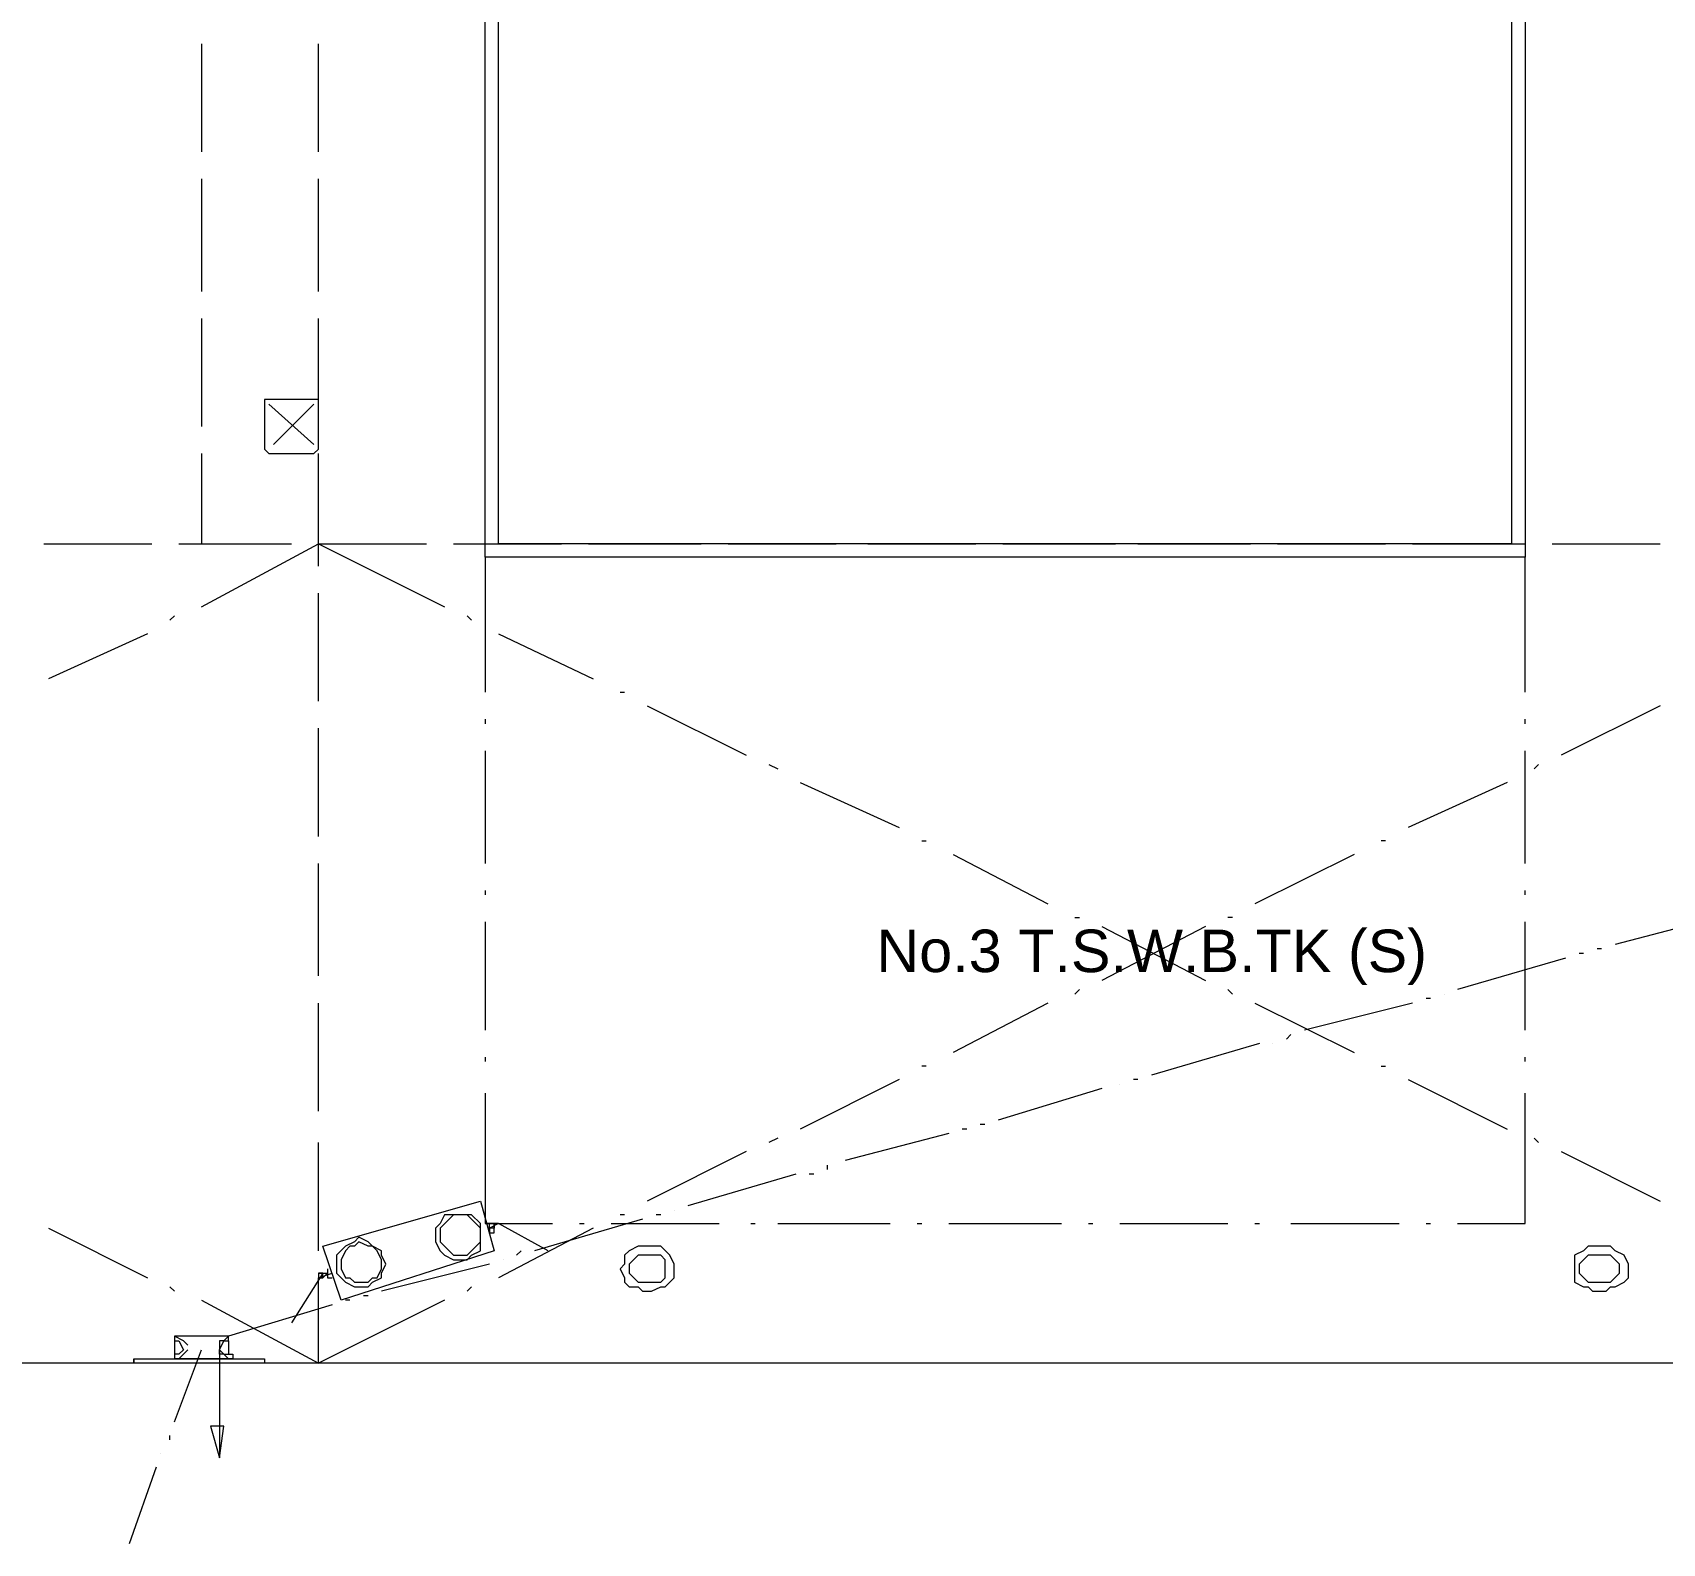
# Model space of a CAD drawing. Header units: millimetres. Extents: x -1005 to 291095, y -4225 to 50669.
# Drawn here: x 191536 to 216469, y -2021 to 21087 of the extents above; entities that cross this region are included whole.
import ezdxf

# ---------------------------------------------------------------- set-up
doc = ezdxf.new("R2010")
doc.units = ezdxf.units.MM
doc.layers.add('PDF_Geomertry', color=7, linetype='Continuous')
doc.styles.get("Standard").update_dxf_attribs({"font": 'arial.ttf'})

msp = doc.modelspace()

# ---------------------------------------------------------------- linework, layer by layer
at = {"layer": 'PDF_Geomertry', "lineweight": 5}
for points in [[(214368, 33450), (214368, 13063), (198458, 13063), (198458, 33450)], [(194119, 20915), (194119, 19262)], [(195909, 19262), (195909, 20915)], [(194119, 18849), (194119, 17127)], [(195909, 17127), (195909, 18849)], [(194119, 16713), (194119, 15060)], [(195909, 15060), (195909, 16713)], [(195840, 14785), (195152, 15405)], [(195221, 14785), (195840, 15405)], [(194119, 14647), (194119, 13270)], [(195909, 12925), (195909, 14647)], [(191708, 13270), (193361, 13270)], [(193774, 13270), (195496, 13270)], [(194119, 12305), (195909, 13270), (197562, 13270)], [(195909, 13270), (197838, 12305)], [(197976, 13270), (199629, 13270)], [(200042, 13270), (201764, 13270)], [(202177, 13270), (203830, 13270)], [(204312, 13270), (205965, 13270)], [(206378, 13270), (208100, 13270)], [(208445, 13270), (210166, 13270)], [(210580, 13270), (212233, 13270)], [(212646, 13270), (214368, 13270)], [(214781, 13270), (216434, 13270)], [(198458, 13063), (198458, 10997)], [(214368, 10997), (214368, 13063)], [(195909, 10859), (195909, 12512)], [(193705, 12168), (193636, 12099)], [(198182, 12168), (198251, 12099)], [(193292, 11892), (191777, 11203)], [(198664, 11892), (200111, 11203)], [(200524, 10997), (200593, 10997)], [(200937, 10790), (202452, 10033)], [(216434, 10790), (214919, 10033)], [(198458, 10584), (198458, 10515)], [(214368, 10515), (214368, 10584)], [(195909, 8793), (195909, 10446)], [(198458, 10101), (198458, 8380)], [(214368, 8380), (214368, 10101)], [(202797, 9895), (202935, 9826)], [(214574, 9895), (214506, 9826)], [(203279, 9619), (204794, 8931)], [(214092, 9619), (212577, 8931)], [(205139, 8724), (205207, 8724)], [(205621, 8517), (207067, 7760)], [(211751, 8517), (210235, 7760)], [(212233, 8724), (212164, 8724)], [(195909, 6658), (195909, 8380)], [(198458, 7966), (198458, 7897)], [(214368, 7897), (214368, 7966)], [(198458, 7484), (198458, 5831)], [(207480, 7553), (207549, 7553)], [(209891, 7553), (209822, 7553)], [(214368, 5831), (214368, 7484)], [(217329, 7553), (215745, 7140)], [(209478, 7415), (207894, 6589)], [(207894, 7415), (209478, 6589)], [(215263, 7002), (215194, 7002)], [(215539, 7071), (215470, 7071)], [(214988, 6933), (213335, 6451)], [(195909, 4591), (195909, 6244)], [(207067, 6244), (205621, 5487)], [(207549, 6451), (207480, 6382)], [(209822, 6451), (209891, 6382)], [(210235, 6244), (211751, 5487)], [(212646, 6244), (210993, 5831)], [(212921, 6313), (212853, 6313)], [(213128, 6382), (213128, 6382)], [(210786, 5762), (210717, 5693)], [(210304, 5625), (208651, 5142)], [(210511, 5625), (210511, 5625)], [(198458, 5418), (198458, 5349)], [(205207, 5280), (205139, 5280)], [(212164, 5280), (212233, 5280)], [(214368, 5349), (214368, 5418)], [(204794, 5074), (203279, 4316)], [(208169, 5005), (208169, 5005)], [(208445, 5074), (208376, 5074)], [(212577, 5074), (214092, 4316)], [(198458, 4867), (198458, 2870)], [(207894, 4936), (206309, 4454)], [(213335, 2870), (214368, 2870), (214368, 4867)], [(205552, 4247), (203968, 3834)], [(205827, 4316), (205758, 4316)], [(206103, 4385), (206034, 4385)], [(195909, 2456), (195909, 4109)], [(202935, 4178), (202797, 4109)], [(214506, 4178), (214574, 4109)], [(202452, 3972), (200937, 3214)], [(203692, 3765), (203692, 3696)], [(214919, 3972), (216434, 3214)], [(203210, 3627), (201557, 3145)], [(203486, 3627), (203417, 3627)], [(200593, 3007), (200524, 3007)], [(201144, 3007), (201075, 3007)], [(201350, 3076), (201350, 3076)], [(191777, 2801), (193292, 2043)], [(198527, 2870), (198595, 2870), (198595, 2801), (198527, 2801), (198527, 2732), (198595, 2732), (198595, 2870), (198458, 2870), (199491, 2870)], [(198664, 2870), (198595, 2870), (198595, 2801), (198527, 2801), (198527, 2870), (198595, 2870), (198595, 2870)], [(199422, 2456), (198664, 2870), (198527, 2801)], [(198595, 2870), (198664, 2870), (198664, 2870)], [(200111, 2801), (198664, 2043)], [(200868, 2938), (199215, 2456)], [(199904, 2870), (199973, 2870)], [(200386, 2870), (202039, 2870)], [(202521, 2870), (202590, 2870)], [(202935, 2870), (204656, 2870)], [(205070, 2870), (205139, 2870)], [(205552, 2870), (207274, 2870)], [(207687, 2870), (207756, 2870)], [(208169, 2870), (209822, 2870)], [(210235, 2870), (210304, 2870)], [(210786, 2870), (212439, 2870)], [(212853, 2870), (212921, 2870)], [(198527, 2250), (196874, 1836)], [(198733, 2319), (198733, 2319)], [(199009, 2456), (198940, 2387)], [(194119, 1699), (195909, 734), (195909, 2043), (196116, 2112)], [(195978, 2112), (195496, 1354)], [(195909, 2112), (196047, 2112), (196047, 2112)], [(195978, 2043), (196047, 2112), (196047, 2112)], [(196047, 2181), (196047, 2181), (196047, 2112), (196047, 2043), (196116, 2043), (196116, 2043)], [(196047, 2181), (196047, 2181), (196047, 2043), (196116, 2043), (196116, 2043)], [(193636, 1905), (193705, 1836)], [(196667, 1768), (196598, 1768)], [(198251, 1905), (198182, 1836)], [(196116, 1630), (194532, 1148), (193705, 1148), (193705, 1079), (193774, 1079), (193843, 941), (193774, 872), (193705, 872), (193705, 803)], [(197838, 1699), (195909, 734)], [(196391, 1699), (196323, 1699)], [(193912, 1010), (193843, 1079), (193705, 1148)], [(193705, 1079), (193705, 872)], [(194532, 1079), (194532, 1148), (194463, 1079), (194394, 1079), (194394, 1010), (194394, -712)], [(194394, 941), (194463, 1079), (194532, 1079), (194532, 872), (194601, 872), (194601, 803), (194532, 803), (194463, 872), (194394, 872), (194394, 941), (194463, 872), (194532, 872)], [(243020, 872), (239232, 872), (238543, 803), (233859, 803), (232964, 734), (144666, 734), (90599, 734)], [(193085, 803), (193085, 734)], [(193705, -161), (194119, 941)], [(194532, 803), (193705, 803), (193774, 803), (193843, 872), (193912, 941)], [(194394, 803), (194394, 734)], [(195083, 803), (195083, 734)], [(193636, -436), (193636, -368)], [(193499, -643), (193499, -643)], [(193017, -2021), (193430, -850)]]:
    msp.add_lwpolyline(points, dxfattribs=at)
for points in [[(198664, 13270), (198664, 33243), (214161, 33243), (214161, 13270)], [(195772, 15474), (195221, 15474), (195152, 15474), (195083, 15474), (195083, 15405), (195083, 14785), (195083, 14716), (195152, 14647), (195221, 14647), (195772, 14647), (195840, 14647), (195909, 14716), (195909, 14785), (195909, 15405), (195909, 15474), (195840, 15474)], [(198389, 3214), (198595, 2456), (196254, 1699), (195978, 2525), (198389, 3214)], [(198389, 2663), (198389, 2870), (198251, 3007), (197838, 3007), (197769, 2870), (197700, 2801), (197700, 2594), (197769, 2456), (197838, 2387), (197976, 2319), (198182, 2319), (198251, 2387), (198389, 2456), (198389, 2663)], [(198389, 2663), (198389, 2801), (198182, 3007), (197976, 3007), (197769, 2801), (197769, 2594), (197976, 2387), (198182, 2387), (198389, 2594), (198389, 2663)], [(198595, 2870), (198595, 2801), (198595, 2870)], [(196942, 2250), (196874, 2387), (196874, 2456), (196736, 2525), (196667, 2594), (196529, 2663), (196460, 2594), (196323, 2525), (196185, 2387), (196185, 2112), (196323, 1974), (196460, 1905), (196667, 1905), (196736, 1974), (196874, 2043), (196874, 2112), (196942, 2250)], [(196874, 2250), (196874, 2319), (196805, 2456), (196736, 2525), (196667, 2525), (196529, 2594), (196460, 2525), (196391, 2525), (196323, 2456), (196254, 2319), (196254, 2181), (196323, 2043), (196391, 2043), (196460, 1974), (196667, 1974), (196736, 2043), (196805, 2043), (196874, 2181), (196874, 2250)], [(201006, 2525), (200868, 2525), (200799, 2525), (200662, 2456), (200593, 2387), (200593, 2250), (200524, 2181), (200593, 2043), (200593, 1974), (200662, 1905), (200799, 1905), (200868, 1836), (201006, 1836), (201144, 1905), (201213, 1905), (201350, 2043), (201350, 2250), (201282, 2387), (201144, 2525)], [(215608, 2525), (215401, 2525), (215332, 2525), (215263, 2456), (215125, 2387), (215125, 1974), (215263, 1905), (215332, 1905), (215401, 1836), (215608, 1836), (215676, 1905), (215745, 1905), (215883, 1974), (215952, 2043), (215952, 2250), (215883, 2387), (215745, 2456), (215676, 2525)], [(201006, 1974), (201144, 1974), (201213, 2043), (201213, 2319), (201144, 2387), (201006, 2387), (200868, 2387), (200799, 2387), (200662, 2250), (200662, 2112), (200799, 1974), (200868, 1974)], [(215608, 1974), (215676, 1974), (215814, 2112), (215814, 2250), (215676, 2387), (215608, 2387), (215401, 2387), (215332, 2387), (215194, 2250), (215194, 2112), (215332, 1974), (215401, 1974)], [(195978, 2043), (195978, 2112), (195909, 2112), (195909, 2043)], [(195083, 734), (193085, 734), (193085, 803), (195083, 803)], [(194256, -230), (194394, -712), (194463, -230), (194256, -230)], [(194256, -230), (194394, -712), (194463, -230), (194256, -230)]]:
    msp.add_lwpolyline(points, close=True, dxfattribs=at)

# ---------------------------------------------------------------- texts
msp.add_text('No.3 T.S.W.B.TK (S)', height=650).set_placement((204443, 6717))

doc.saveas('drawing.dxf')
